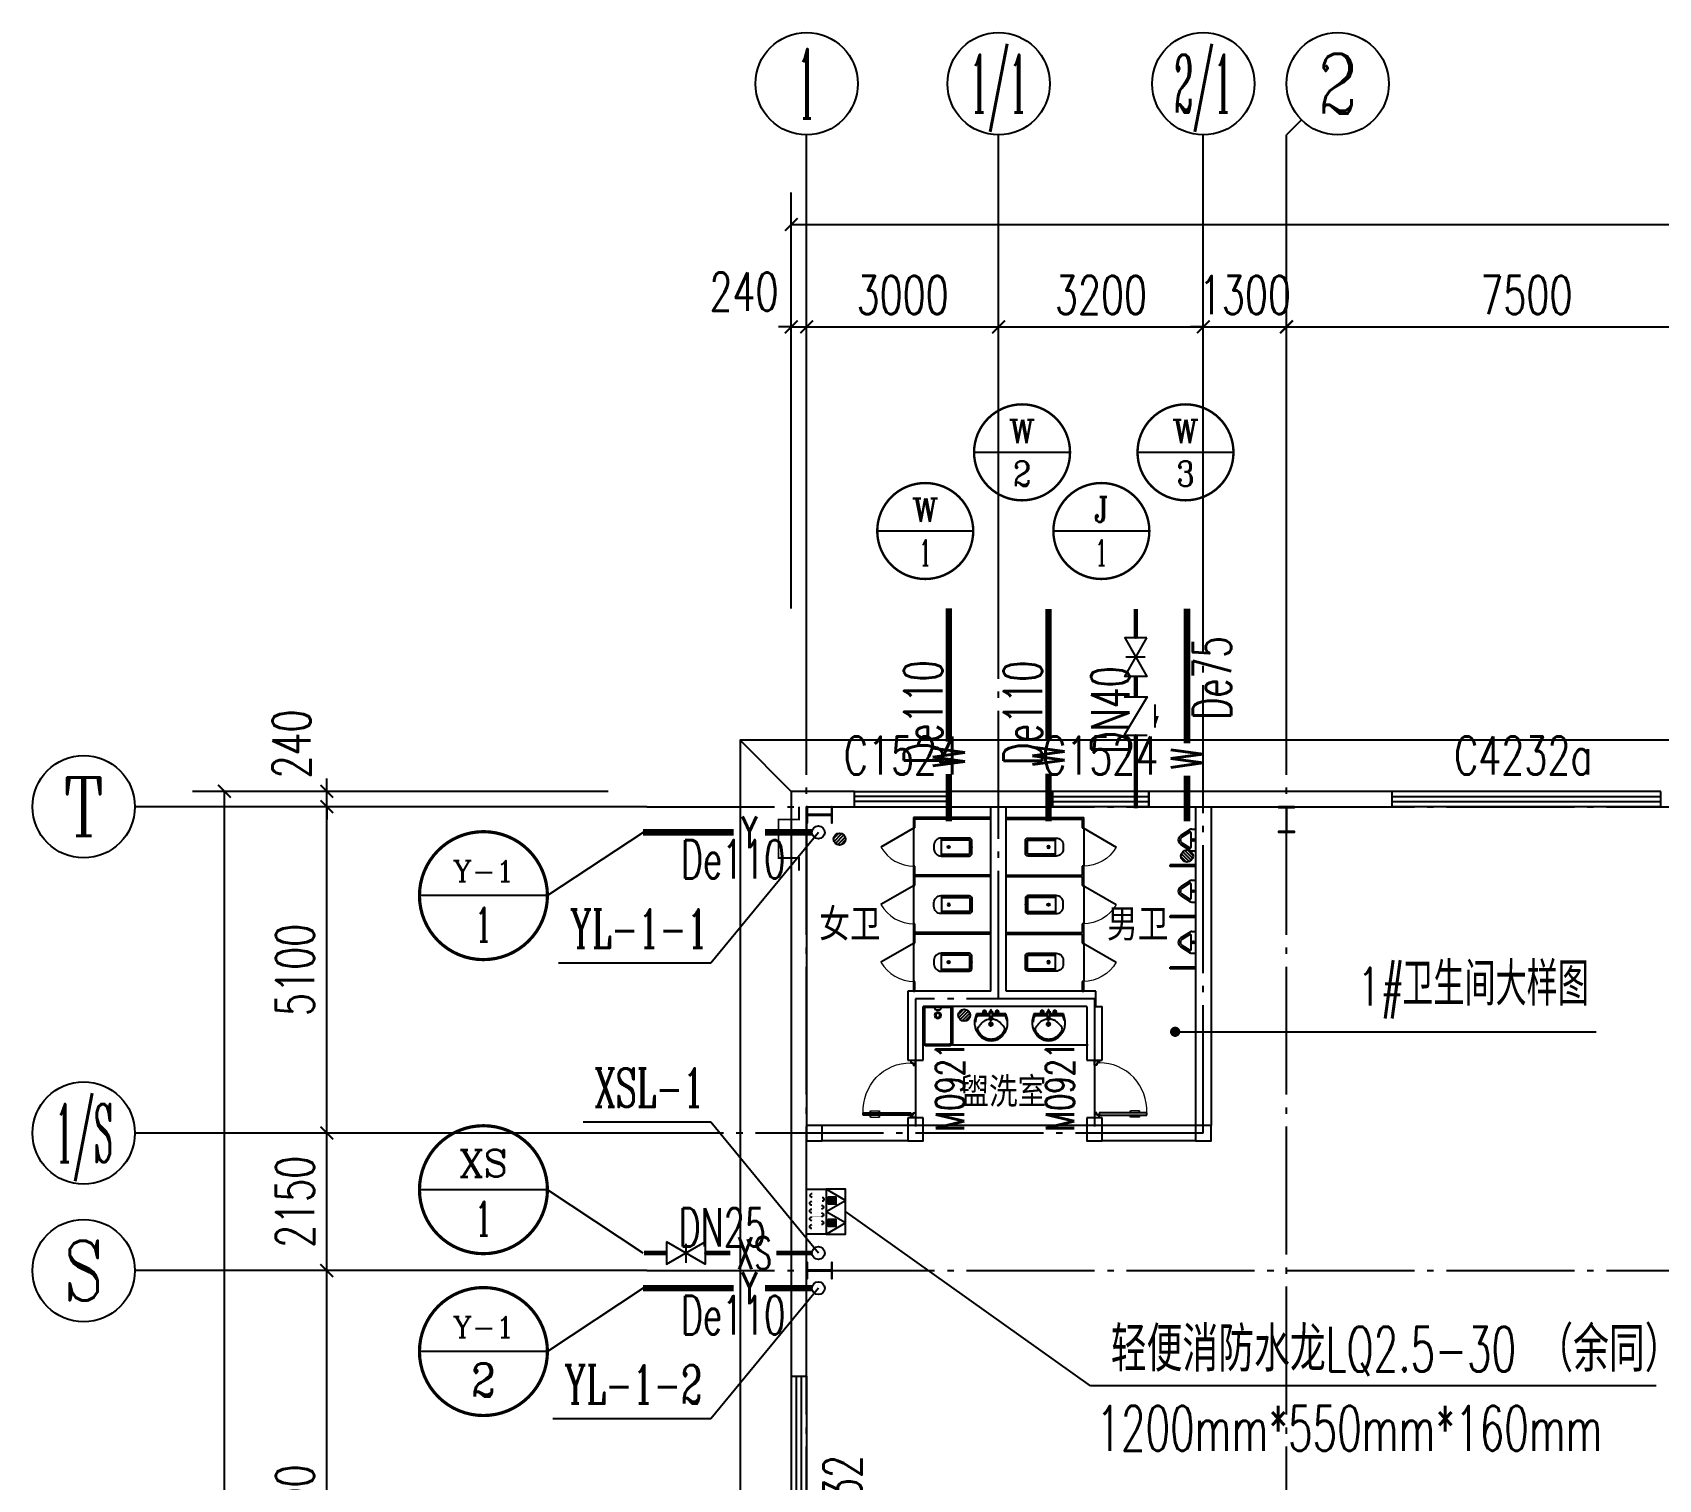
# Model space of a CAD drawing. Header units: millimetres. Extents: x 418304 to 847498, y 48187 to 111456.
# Drawn here: x 421484.41 to 421509.82, y 54763.72 to 54786.33 of the extents above; entities that cross this region are included whole.
import ezdxf
from ezdxf.enums import TextEntityAlignment as Align

# ---------------------------------------------------------------- set-up
doc = ezdxf.new("R2010")
doc.units = ezdxf.units.MM
doc.header["$LTSCALE"] = 1000
doc.linetypes.add('DOTE', pattern=[2.42, 2, -0.2, 0.02, -0.2])
for name, color, linetype in [('AXIS', 3, 'Continuous'), ('AXIS_TEXT', 7, 'Continuous'), ('COLUMN', 2, 'Continuous'), ('DIM_LEAD', 3, 'Continuous'), ('DIM_消防', 3, 'Continuous'), ('DIM_雨水', 3, 'Continuous'), ('DOTE', 8, 'DOTE'), ('EQUIP_地漏', 7, 'Continuous'), ('EQUIP_消防', 7, 'Continuous'), ('LVTRY', 6, 'Continuous'), ('PIPE-污水', 6, 'Continuous'), ('PIPE-消防', 1, 'Continuous'), ('PIPE-给水', 3, 'Continuous'), ('PIPE-雨水', 4, 'Continuous'), ('PUB_TEXT', 7, 'Continuous'), ('TEXT_污水', 7, 'Continuous'), ('TEXT_消防', 7, 'Continuous'), ('TEXT_给水', 7, 'Continuous'), ('TEXT_雨水', 7, 'Continuous'), ('TWT_TEXT', 7, 'Continuous'), ('VALVE_消防', 7, 'Continuous'), ('VALVE_给水', 7, 'Continuous'), ('VPIPE-消防', 1, 'Continuous'), ('VPIPE-雨水', 4, 'Continuous'), ('WALL', 9, 'Continuous'), ('WALL-PARAPET', 6, 'Continuous'), ('WINDOW', 4, 'Continuous'), ('WINDOW_TEXT', 7, 'Continuous')]:
    doc.layers.add(name, color=color, linetype=linetype)
doc.styles.add('_TCH_AXIS', font='COMPLEX', dxfattribs={"bigfont": 'GBCBIG'})
doc.styles.add('_TCH_DIM', font='SIMPLEX', dxfattribs={"bigfont": 'GBCBIG'})
doc.styles.add('_TCH_DIM_T3', font='SIMPLEX', dxfattribs={"width": 0.705882, "bigfont": 'GBCBIG'})
doc.styles.add('_TCH_WINDOW', font='SIMPLEX', dxfattribs={"height": 3.5, "bigfont": 'GBCBIG'})
doc.styles.add('_TWT_CIRCLE', font='COMPLEX', dxfattribs={"width": 1.1, "height": 3, "bigfont": 'HZTXT'})
doc.styles.add('_TWT_PIPEDN', font='SIMPLEX', dxfattribs={"width": 0.8, "height": 3, "bigfont": 'HZTXT'})
doc.styles.add('_TWT_PIPETEXT', font='SIMPLEX', dxfattribs={"width": 0.8, "height": 3.5, "bigfont": 'HZTXT'})
doc.styles.add('_TWT_SERIAL', font='COMPLEX', dxfattribs={"width": 0.8, "height": 3, "bigfont": 'HZTXT'})
doc.styles.add('COMPLEX', font='COMPLEX')
doc.styles.add('YAYA', font='', dxfattribs={"width": 0.8, "height": 1})
doc.styles.get('YAYA').set_extended_font_data('SimSun')
doc.dimstyles.new('_TCH_ARCH&&200', dxfattribs={"dimtxt": 595, "dimasz": 200, "dimexe": 500, "dimexo": 600, "dimgap": 200, "dimtad": 1, "dimdec": 0, "dimzin": 0, "dimdsep": 46, "dimtxsty": '_TCH_DIM_T3', "dimblk": 'ARCHTICK', "dimcen": 0.09, "dimclrt": 7, "dimazin": 2, "dimtfac": 1, "dimtdec": 0, "dimtix": 1, "dimtmove": 2, "dimatfit": 3, "dimfxl": 0, "dimtolj": 1, "dimtzin": 0, "dimarcsym": 0})

# ---------------------------------------------------------------- blocks, each defined once
blk = doc.blocks.new('A$C797E1D2B')
at = {"layer": 'COLUMN'}
h = blk.add_hatch(color=256, dxfattribs=at)
h.paths.add_polyline_path([(125, 400), (250, 400), (250, 388), (130, 388), (130, 200), (125, 200)])
h.paths.add_polyline_path([(0, 400), (125, 400), (125, 200), (120, 200), (120, 388), (0, 388)])
h.paths.add_polyline_path([(0, 12), (120, 12), (120, 200), (125, 200), (125, 0), (0, 0)])
h.paths.add_polyline_path([(125, 200), (130, 200), (130, 12), (250, 12), (250, 0), (125, 0)])
blk.add_lwpolyline([(250, 0), (250, 12), (130, 12), (130, 388), (250, 388), (250, 400), (0, 400), (0, 388), (120, 388), (120, 12), (0, 12), (0, 0)], close=True, dxfattribs=at)
blk = doc.blocks.new('消防软管卷盘')
blk.add_lwpolyline([(4963954, 151899), (4963954, 150312), (4964641, 150312), (4964641, 151899)], close=True)
for points, const_width in [([(4964134, 151704), (4964482, 151704)], 1), ([(4964134, 151566), (4964482, 151566)], 1), ([(4964134, 151428), (4964482, 151428)], 1), ([(4964134, 151290), (4964482, 151290)], 1), ([(4964134, 151152), (4964482, 151152)], 1), ([(4964134, 151014), (4964482, 151014)], 0.1), ([(4964134, 150876), (4964482, 150876)], 1), ([(4964134, 150738), (4964482, 150738)], 1), ([(4964150, 150600), (4964499, 150600)], 1), ([(4964150, 150462), (4964499, 150462)], 1)]:
    blk.add_lwpolyline(points, dxfattribs=dict(const_width=const_width))
for centre, start, end in [((4964134, 151636), 90, 270), ((4964482, 151498), 270, 90), ((4964134, 151360), 90, 270), ((4964134, 151084), 90, 270), ((4964482, 151222), 270, 90), ((4964482, 150946), 270, 90), ((4964134, 150808), 90, 270), ((4964150, 150532), 90, 270), ((4964499, 150670), 270, 90)]:
    blk.add_arc(centre, 69, start, end)
blk = doc.blocks.new('$TwtSys$00000546')
h = blk.add_hatch()
h.set_pattern_fill('ANSI31', color=256, scale=200, style=0)
h.set_pattern_definition([(45, (-38543.802, -6670.83), (-17.67767, 17.67767), [])])
h.paths.add_polyline_path([(-65, 174), (65, 174), (65, 44), (-65, 44)])
for points in [[(0, 344), (-198, 0), (198, 0)], [(-65, 174), (65, 174), (65, 44), (-65, 44)]]:
    blk.add_lwpolyline(points, close=True)
blk = doc.blocks.new('92623')
blk.add_lwpolyline([(8910066, 83014), (8909273, 83014), (8909273, 82670), (8910066, 82670)], close=True)
at = {"xscale": -0.5, "yscale": 0.5, "zscale": 0.5, "rotation": 89.99999999998747}
blk.add_blockref('消防软管卷盘', (8985223, 2565334), dxfattribs=at)
at = {"layer": 'EQUIP_消防', "color": 8, "rotation": 180}
for p in [(8909471, 83014), (8909868, 83014)]:
    blk.add_blockref('$TwtSys$00000546', p, dxfattribs=at)
blk = doc.blocks.new('_AXISO')
blk.add_circle((0, 0), 0.5)
at = {"layer": 'AXIS_TEXT', "style": 'COMPLEX', "width": 1.041667}
blk.add_attdef('A', text='', height=0.56, dxfattribs=at).set_placement((-0.25, -0.28), (0.25, -0.28), align=Align.FIT)
blk = doc.blocks.new('_ArchTick')
at = {"color": 0, "linetype": 'ByBlock', "const_width": 0.15}
blk.add_lwpolyline([(-0.5, -0.5), (0.5, 0.5)], dxfattribs=at)
blk = doc.blocks.new('*D277')
at = {"layer": 'AXIS', "color": 0, "lineweight": -2}
for p, q in [((456878, 190694), (450378, 190694)), ((450878, 63214), (450878, 190694)), ((456878, 63214), (450378, 63214))]:
    blk.add_line(p, q, dxfattribs=at)
at = {"layer": 'Defpoints', "color": 0}
for p in [(450878, 190694), (457478, 190694), (457478, 63214)]:
    blk.add_point(p, dxfattribs=at)
at = {"layer": 'AXIS', "color": 0, "lineweight": -2, "xscale": 200, "yscale": 200, "zscale": 200}
for p, rotation in [((450878, 190694), 90), ((450878, 63214), 270)]:
    blk.add_blockref('_ArchTick', p, dxfattribs=dict(at, rotation=rotation))
at = {"layer": 'AXIS', "color": 7, "insert": (450381, 126954), "char_height": 595, "attachment_point": 5, "rotation": 90, "style": '_TCH_DIM_T3'}
blk.add_mtext('\\A1;127480', dxfattribs=at)
blk = doc.blocks.new('*D295')
at = {"layer": 'AXIS', "color": 0, "lineweight": -2}
for p, q in [((456878, 183204), (451978, 183204)), ((452478, 175704), (452478, 183204)), ((456878, 175704), (451978, 175704))]:
    blk.add_line(p, q, dxfattribs=at)
at = {"layer": 'Defpoints', "color": 0}
for p in [(452478, 183204), (457478, 183204), (457478, 175704)]:
    blk.add_point(p, dxfattribs=at)
at = {"layer": 'AXIS', "color": 0, "lineweight": -2, "xscale": 200, "yscale": 200, "zscale": 200}
for p, rotation in [((452478, 183204), 90), ((452478, 175704), 270)]:
    blk.add_blockref('_ArchTick', p, dxfattribs=dict(at, rotation=rotation))
at = {"layer": 'AXIS', "color": 7, "insert": (451981, 179454), "char_height": 595, "attachment_point": 5, "rotation": 90, "style": '_TCH_DIM_T3'}
blk.add_mtext('\\A1;7500', dxfattribs=at)
blk = doc.blocks.new('*D296')
at = {"layer": 'AXIS', "color": 0, "lineweight": -2}
for p, q in [((456878, 185354), (451978, 185354)), ((452478, 183204), (452478, 185354)), ((456878, 183204), (451978, 183204))]:
    blk.add_line(p, q, dxfattribs=at)
at = {"layer": 'Defpoints', "color": 0}
for p in [(452478, 185354), (457478, 185354), (457478, 183204)]:
    blk.add_point(p, dxfattribs=at)
at = {"layer": 'AXIS', "color": 0, "lineweight": -2, "xscale": 200, "yscale": 200, "zscale": 200}
for p, rotation in [((452478, 185354), 90), ((452478, 183204), 270)]:
    blk.add_blockref('_ArchTick', p, dxfattribs=dict(at, rotation=rotation))
at = {"layer": 'AXIS', "color": 7, "insert": (451981, 184279), "char_height": 595, "attachment_point": 5, "rotation": 90, "style": '_TCH_DIM_T3'}
blk.add_mtext('\\A1;2150', dxfattribs=at)
blk = doc.blocks.new('*D297')
at = {"layer": 'AXIS', "color": 0, "lineweight": -2}
for p, q in [((456878, 190454), (451978, 190454)), ((452478, 185354), (452478, 190454)), ((456878, 185354), (451978, 185354))]:
    blk.add_line(p, q, dxfattribs=at)
at = {"layer": 'Defpoints', "color": 0}
for p in [(452478, 190454), (457478, 190454), (457478, 185354)]:
    blk.add_point(p, dxfattribs=at)
at = {"layer": 'AXIS', "color": 0, "lineweight": -2, "xscale": 200, "yscale": 200, "zscale": 200}
for p, rotation in [((452478, 190454), 90), ((452478, 185354), 270)]:
    blk.add_blockref('_ArchTick', p, dxfattribs=dict(at, rotation=rotation))
at = {"layer": 'AXIS', "color": 7, "insert": (451981, 187904), "char_height": 595, "attachment_point": 5, "rotation": 90, "style": '_TCH_DIM_T3'}
blk.add_mtext('\\A1;5100', dxfattribs=at)
blk = doc.blocks.new('*D298')
at = {"layer": 'AXIS', "color": 0, "lineweight": -2}
for p, q in [((452478, 190694), (452478, 190894)), ((456878, 190694), (451978, 190694)), ((452478, 190454), (452478, 190694)), ((456878, 190454), (451978, 190454)), ((452478, 190454), (452478, 190254))]:
    blk.add_line(p, q, dxfattribs=at)
at = {"layer": 'Defpoints', "color": 0}
for p in [(452478, 190694), (457478, 190694), (457478, 190454)]:
    blk.add_point(p, dxfattribs=at)
at = {"layer": 'AXIS', "color": 0, "lineweight": -2, "xscale": 200, "yscale": 200, "zscale": 200}
for p, rotation in [((452478, 190694), 270), ((452478, 190454), 90)]:
    blk.add_blockref('_ArchTick', p, dxfattribs=dict(at, rotation=rotation))
at = {"layer": 'AXIS', "color": 7, "insert": (451928, 191434), "char_height": 595, "attachment_point": 5, "rotation": 90, "style": '_TCH_DIM_T3'}
blk.add_mtext('\\A1;240', dxfattribs=at)
blk = doc.blocks.new('*D299')
at = {"layer": 'AXIS', "color": 0, "lineweight": -2}
for p, q in [((459738, 193554), (459738, 200054)), ((550218, 193554), (550218, 200054)), ((459738, 199554), (550218, 199554))]:
    blk.add_line(p, q, dxfattribs=at)
at = {"layer": 'Defpoints', "color": 0}
for p in [(550218, 199554), (459738, 192954), (550218, 192954)]:
    blk.add_point(p, dxfattribs=at)
at = {"layer": 'AXIS', "color": 0, "lineweight": -2, "xscale": 200, "yscale": 200, "zscale": 200, "rotation": 180}
blk.add_blockref('_ArchTick', (459738, 199554), dxfattribs=at)
at = {"layer": 'AXIS', "color": 0, "lineweight": -2, "xscale": 200, "yscale": 200, "zscale": 200}
blk.add_blockref('_ArchTick', (550218, 199554), dxfattribs=at)
at = {"layer": 'AXIS', "color": 7, "insert": (504978, 200051), "char_height": 595, "attachment_point": 5, "style": '_TCH_DIM_T3'}
blk.add_mtext('\\A1;90480', dxfattribs=at)
blk = doc.blocks.new('*D300')
at = {"layer": 'AXIS', "color": 0, "lineweight": -2}
for p, q in [((459738, 193554), (459738, 198454)), ((459978, 193554), (459978, 198454)), ((459738, 197954), (459538, 197954)), ((459738, 197954), (459978, 197954)), ((459978, 197954), (460178, 197954))]:
    blk.add_line(p, q, dxfattribs=at)
at = {"layer": 'Defpoints', "color": 0}
for p in [(459978, 197954), (459738, 192954), (459978, 192954)]:
    blk.add_point(p, dxfattribs=at)
at = {"layer": 'AXIS', "color": 0, "lineweight": -2, "xscale": 200, "yscale": 200, "zscale": 200}
blk.add_blockref('_ArchTick', (459738, 197954), dxfattribs=at)
at = {"layer": 'AXIS', "color": 0, "lineweight": -2, "xscale": 200, "yscale": 200, "zscale": 200, "rotation": 180}
blk.add_blockref('_ArchTick', (459978, 197954), dxfattribs=at)
at = {"layer": 'AXIS', "color": 7, "insert": (458998, 198504), "char_height": 595, "attachment_point": 5, "style": '_TCH_DIM_T3'}
blk.add_mtext('\\A1;240', dxfattribs=at)
blk = doc.blocks.new('*D301')
at = {"layer": 'AXIS', "color": 0, "lineweight": -2}
for p, q in [((459978, 193554), (459978, 198454)), ((462978, 193554), (462978, 198454)), ((459978, 197954), (462978, 197954))]:
    blk.add_line(p, q, dxfattribs=at)
at = {"layer": 'Defpoints', "color": 0}
for p in [(462978, 197954), (459978, 192954), (462978, 192954)]:
    blk.add_point(p, dxfattribs=at)
at = {"layer": 'AXIS', "color": 0, "lineweight": -2, "xscale": 200, "yscale": 200, "zscale": 200, "rotation": 180}
blk.add_blockref('_ArchTick', (459978, 197954), dxfattribs=at)
at = {"layer": 'AXIS', "color": 0, "lineweight": -2, "xscale": 200, "yscale": 200, "zscale": 200}
blk.add_blockref('_ArchTick', (462978, 197954), dxfattribs=at)
at = {"layer": 'AXIS', "color": 7, "insert": (461478, 198451), "char_height": 595, "attachment_point": 5, "style": '_TCH_DIM_T3'}
blk.add_mtext('\\A1;3000', dxfattribs=at)
blk = doc.blocks.new('*D302')
at = {"layer": 'AXIS', "color": 0, "lineweight": -2}
for p, q in [((462978, 193554), (462978, 198454)), ((466178, 193554), (466178, 198454)), ((462978, 197954), (466178, 197954))]:
    blk.add_line(p, q, dxfattribs=at)
at = {"layer": 'Defpoints', "color": 0}
for p in [(466178, 197954), (462978, 192954), (466178, 192954)]:
    blk.add_point(p, dxfattribs=at)
at = {"layer": 'AXIS', "color": 0, "lineweight": -2, "xscale": 200, "yscale": 200, "zscale": 200, "rotation": 180}
blk.add_blockref('_ArchTick', (462978, 197954), dxfattribs=at)
at = {"layer": 'AXIS', "color": 0, "lineweight": -2, "xscale": 200, "yscale": 200, "zscale": 200}
blk.add_blockref('_ArchTick', (466178, 197954), dxfattribs=at)
at = {"layer": 'AXIS', "color": 7, "insert": (464578, 198451), "char_height": 595, "attachment_point": 5, "style": '_TCH_DIM_T3'}
blk.add_mtext('\\A1;3200', dxfattribs=at)
blk = doc.blocks.new('*D303')
at = {"layer": 'AXIS', "color": 0, "lineweight": -2}
for p, q in [((466178, 193554), (466178, 198454)), ((467478, 193554), (467478, 198454)), ((466178, 197954), (465978, 197954)), ((466178, 197954), (467478, 197954)), ((467478, 197954), (467678, 197954))]:
    blk.add_line(p, q, dxfattribs=at)
at = {"layer": 'Defpoints', "color": 0}
for p in [(467478, 197954), (466178, 192954), (467478, 192954)]:
    blk.add_point(p, dxfattribs=at)
at = {"layer": 'AXIS', "color": 0, "lineweight": -2, "xscale": 200, "yscale": 200, "zscale": 200}
blk.add_blockref('_ArchTick', (466178, 197954), dxfattribs=at)
at = {"layer": 'AXIS', "color": 0, "lineweight": -2, "xscale": 200, "yscale": 200, "zscale": 200, "rotation": 180}
blk.add_blockref('_ArchTick', (467478, 197954), dxfattribs=at)
at = {"layer": 'AXIS', "color": 7, "insert": (466828, 198451), "char_height": 595, "attachment_point": 5, "style": '_TCH_DIM_T3'}
blk.add_mtext('\\A1;1300', dxfattribs=at)
blk = doc.blocks.new('*D304')
at = {"layer": 'AXIS', "color": 0, "lineweight": -2}
for p, q in [((467478, 193554), (467478, 198454)), ((474978, 193554), (474978, 198454)), ((467478, 197954), (474978, 197954))]:
    blk.add_line(p, q, dxfattribs=at)
at = {"layer": 'Defpoints', "color": 0}
for p in [(474978, 197954), (467478, 192954), (474978, 192954)]:
    blk.add_point(p, dxfattribs=at)
at = {"layer": 'AXIS', "color": 0, "lineweight": -2, "xscale": 200, "yscale": 200, "zscale": 200, "rotation": 180}
blk.add_blockref('_ArchTick', (467478, 197954), dxfattribs=at)
at = {"layer": 'AXIS', "color": 0, "lineweight": -2, "xscale": 200, "yscale": 200, "zscale": 200}
blk.add_blockref('_ArchTick', (474978, 197954), dxfattribs=at)
at = {"layer": 'AXIS', "color": 7, "insert": (471228, 198451), "char_height": 595, "attachment_point": 5, "style": '_TCH_DIM_T3'}
blk.add_mtext('\\A1;7500', dxfattribs=at)
blk = doc.blocks.new('$TCHSYS$WIN2D')
for p, q in [((-0.5, 0.5), (0.5, 0.5)), ((-0.5, 0.5), (-0.5, -0.5)), ((0.5, 0.5), (0.5, -0.5)), ((0.5, 0.1667), (-0.5, 0.1667)), ((0.5, -0.1667), (-0.5, -0.1667)), ((-0.5, -0.5), (0.5, -0.5))]:
    blk.add_line(p, q)
blk = doc.blocks.new('$lvtry$00000037')
for p, q in [((-305, -430, 0), (-305, -30, 0)), ((-285, -420, 0), (-285, -40, 0)), ((-275, 0, 0), (275, 0, 0)), ((-265, -20, 0), (265, -20, 0)), ((285, -180, 0), (245, -198, 0)), ((245, -198, 0), (245, -263, 0)), ((285, -40, 0), (285, -420, 0)), ((305, -30, 0), (305, -430, 0)), ((275, -460, 0), (-275, -460, 0)), ((265, -440, 0), (-265, -440, 0)), ((245, -263, 0), (285, -280, 0))]:
    blk.add_line(p, q)
for radius in [50, 32.5]:
    blk.add_circle((165, -230, 0), radius)
for centre, radius, start, end in [((-275, -30, 0), 30, 90, 180), ((-265, -40, 0), 20, 90, 180), ((265, -40, 0), 20, 0, 90), ((275, -30, 0), 30, 0, 90), ((-275, -430, 0), 30, 180, 270), ((-265, -420, 0), 20, 180, 270), ((265, -420, 0), 20, 270, 0), ((275, -430, 0), 30, 270, 0)]:
    blk.add_arc(centre, radius, start, end)
blk = doc.blocks.new('$lvtry$00000007')
for p, q in [((-170, 0, 0), (170, 0, 0)), ((-170, -61, 0), (-170, 0, 0)), ((-162, -88, 0), (-69, -231, 0)), ((-124, -91, 0), (-43, -216, 0)), ((-116, -76, 0), (116, -76, 0)), ((43, -216, 0), (124, -91, 0)), ((69, -231, 0), (162, -88, 0)), ((170, -61, 0), (170, 0, 0))]:
    blk.add_line(p, q)
blk.add_circle((0, -38, 0), 17.7)
for centre, radius, start, end in [((-120, -61, 0), 50, 180, 213.0863), ((-116, -86, 0), 10, 90, 213.0863), ((0, -191, 0), 80, 210, 330), ((0, -191, 0), 50, 210, 330), ((116, -86, 0), 10, 326.9137, 90), ((120, -61, 0), 50, 326.9137, 0)]:
    blk.add_arc(centre, radius, start, end)
blk = doc.blocks.new('$TCHSYS$APDOOR2D')
blk.add_line((0.5, 0), (0, 0.866))
at = {"lineweight": 13}
blk.add_arc((0.5, 0), 1, 120, 180, dxfattribs=at)
blk = doc.blocks.new('_FZHK')
blk.add_lwpolyline([(-0.5, -0.5), (0.5, -0.5), (0.5, 0.5), (-0.5, 0.5)], close=True)
blk = doc.blocks.new('$lvtry$00000192')
for p, q in [((-249, -114, 0), (-277, -200, 0)), ((-257, -192, 0), (-247, -166, 0)), ((-30, -114, 0), (-249, -114, 0)), ((-237, -138, 0), (-247, -166, 0)), ((-235, -138, 0), (-27, -138, 0)), ((-144, -84, 0), (-75, -83, 0)), ((-109, -118, 0), (-110, -49, 0)), ((-24, -72, 0), (-30, -109, 0)), ((-30, -109, 0), (-17, -212, 0)), ((-24, -72, 0), (0, -73, 0)), ((-24, -72, 0), (-17, -212, 0)), ((-23, -91, 0), (0, -91, 0)), ((-18, -202, 0), (-1, -202, 0)), ((-17, -212, 0), (-1, -212, 0)), ((15, -203, 0), (-1, -202, 0)), ((14, -212, 0), (-1, -212, 0)), ((24, -73, 0), (0, -73, 0)), ((23, -92, 0), (0, -91, 0)), ((1, -314, 0), (0, -229, 0)), ((24, -73, 0), (14, -212, 0)), ((30, -110, 0), (14, -212, 0)), ((24, -73, 0), (30, -110, 0)), ((26, -138, 0), (243, -138, 0)), ((256, -114, 0), (29, -114, 0)), ((75, -83, 0), (144, -82, 0)), ((110, -117, 0), (109, -48, 0)), ((243, -138, 0), (263, -192, 0)), ((243, -138, 0), (272, -216, 0)), ((283, -200, 0), (256, -114, 0)), ((-43, -272, 0), (43, -271, 0))]:
    blk.add_line(p, q)
for points in [[(-277, -200, 0.044851), (-282, -257, 0.06689), (-277, -296, 0.023023), (-257, -356, 0.044853), (-243, -386, 0.043799), (-215, -425, 0.044001), (-180, -459, 0.042834), (-139, -487, 0.043018), (-95, -507, 0.042273), (-47, -520, 0.042347), (2, -524, 0.04234), (52, -520, 0.042268), (100, -508, 0.043003), (144, -488, 0.042821), (185, -460, 0.043985), (220, -426, 0.043782), (249, -387, 0.044843), (273, -338, 0.059205), (283, -297, 0.030672), (287, -241, 0.04375), (283, -201, 0.001982), (283, -201, 0.000717), (283, -200)], [(-21, -200, 0.021783), (-40, -200, 0.043137), (-49, -201, 0.041783), (-92, -214, 0.044848), (-129, -233, 0.04131), (-155, -252, 0.026055), (-194, -290, 0.052783), (-228, -336, 0.159914), (-231, -349, 0.063485), (-229, -357, 0.0374), (-221, -373, 0.051256), (-198, -406, 0.043963), (-164, -440, 0.042872), (-127, -465, 0.042994), (-86, -483, 0.042296), (-43, -495, 0.042347), (2, -499, 0.042341), (47, -495, 0.042292), (91, -484, 0.04298), (132, -466, 0.042859), (169, -440, 0.043948), (202, -409, 0.046877), (227, -374, 0.041749), (235, -357, 0.059652), (238, -346, 0.177603), (234, -327, 0.063235), (189, -275, 0.024325), (146, -239, 0.043369), (120, -223, 0.042415), (76, -205, 0.050318), (38, -197, 0.034463), (33, -197, 0.015757), (19, -198, 0.015757)]]:
    blk.add_lwpolyline(points, format="xyb")
at = {"elevation": 0}
blk.add_lwpolyline([(-257, -192), (-264, -237), (-264, -241)], dxfattribs=at)
for centre, radius in [((-109, -83, 0), 23.8), ((-109, -83, 0), 14.2), ((0, -271, 0), 28.5), ((110, -83, 0), 23.8), ((110, -83, 0), 14.2), ((0, -271, 0), 19)]:
    blk.add_circle(centre, radius)
for centre, start, end in [((-1, -61, 0), 79.8328, 278.7823), ((1, -61, 0), 259.8328, 98.7823)]:
    blk.add_arc(centre, 6.83, start, end)
blk.add_point((0, -91, 0))
blk = doc.blocks.new('$lvtry$00000200')
at = {"color": 0}
for p, q in [((-110, -40, 0), (-110, -470, 0)), ((100, -30, 0), (-100, -30, 0)), ((110, -470, 0), (110, -40, 0))]:
    blk.add_line(p, q, dxfattribs=at)
at = {"color": 0, "elevation": 0}
blk.add_lwpolyline([(100, 0), (-100, 0, 0.414214), (-140, -40), (-140, -480, 0.414214), (-30, -590), (30, -590, 0.414214), (140, -480), (140, -40, 0.414214)], format="xyb", close=True, dxfattribs=at)
blk.add_lwpolyline([(140, -470), (-140, -470)], dxfattribs=at)
at = {"color": 0}
blk.add_circle((0, -359, 0), 20, dxfattribs=at)
for centre, start, end in [((-100, -40, 0), 90, 180), ((100, -40, 0), 0, 90)]:
    blk.add_arc(centre, 10, start, end, dxfattribs=at)
for p in [(0, 0), (0, -359, 0)]:
    blk.add_point(p, dxfattribs=at)
blk = doc.blocks.new('$DorLib2D$00000009')
for p, q in [((0.413, 0.905), (0.413, 0.081)), ((0.454, 0.905), (0.413, 0.905)), ((0.454, 0.081), (0.454, 0.905)), ((0.413, 0.782), (0.378, 0.782)), ((0.413, 0.624), (0.378, 0.624)), ((0.489, 0.782), (0.454, 0.782)), ((0.489, 0.624), (0.454, 0.624)), ((-0.494, 0.081), (-0.453, 0.081)), ((-0.494, -0.002), (-0.494, 0.081)), ((-0.453, 0.081), (-0.453, 0.039)), ((-0.453, 0.039), (-0.412, 0.039)), ((-0.412, 0.039), (-0.412, -0.002)), ((0.413, 0.081), (0.454, 0.081)), ((0.454, 0.039), (0.413, 0.039)), ((0.413, 0.039), (0.413, -0.002)), ((0.495, 0.081), (0.454, 0.081)), ((0.454, 0.081), (0.454, 0.039)), ((0.495, -0.002), (0.495, 0.081)), ((-0.494, -0.002), (-0.494, -0.002)), ((-0.412, -0.002), (-0.494, -0.002)), ((0.413, -0.002), (0.495, -0.002)), ((0.495, -0.002), (0.495, -0.002))]:
    blk.add_line(p, q)
at = {"lineweight": 13}
for p, q in [((0.378, 0.782), (0.378, 0.624)), ((0.489, 0.782), (0.489, 0.624))]:
    blk.add_line(p, q, dxfattribs=at)
blk.add_arc((0.372, 0.082), 0.825, 87.134, 180.0717, dxfattribs=at)
blk = doc.blocks.new('$VALVE$00000296')
for points in [[(-125, 72), (-125, -72), (125, 72), (125, -72), (-125, 72)], [(0, 60), (0, -64)]]:
    blk.add_lwpolyline(points)
for p in [(-125, 0), (125, 0)]:
    blk.add_point(p)
blk = doc.blocks.new('$TwtSys$00000141')
for p, q in [((-94, 8), (-10, 92)), ((-94, 8), (-10, 92)), ((-87, -35), (35, 87)), ((-87, -35), (35, 87)), ((-66, -66), (66, 66)), ((-66, -66), (66, 66)), ((-32, -87), (88, 33)), ((-32, -87), (88, 33)), ((11, -92), (92, -11)), ((11, -92), (92, -11))]:
    blk.add_line(p, q)
blk.add_circle((0, 0), 94)
blk.add_circle((0, 0), 94)
blk = doc.blocks.new('$VALVE$00000315')
blk.add_line((-75, 125), (75, 125))
blk.add_lwpolyline([(-125, -75), (-125, 75), (125, -75), (125, 75)])
for p in [(-125, 0), (125, 0)]:
    blk.add_point(p)
blk.add_solid([(0, 125), (0, 150), (75, 125)])
blk = doc.blocks.new('234255')
at = {"color": 8, "ltscale": 0.5}
blk.add_line((459738.1, 190693.9), (458938.1, 191493.9), dxfattribs=at)
at = {"color": 3}
for p, q in [((464414.2, 181401.8), (460584.2, 184125.4)), ((473255.6, 181401.8), (464414.2, 181401.8))]:
    blk.add_line(p, q, dxfattribs=at)
at = {"color": 8, "ltscale": 0.5}
blk.add_lwpolyline([(474978.1, 191493.9), (458938.1, 191493.9), (458938.1, 168203.9)], dxfattribs=at)
at = {"color": 8, "const_width": 30}
blk.add_lwpolyline([(459858.1, 189453.9), (459858.1, 189653.9), (459538.1, 189653.9), (459538.1, 190253.9), (459858.1, 190253.9), (459858.1, 190453.9)], dxfattribs=at)
at = {"layer": 'AXIS'}
for p, q in [((467712.4, 201188.2), (467478.1, 200953.9)), ((459978.1, 192953.9), (459978.1, 200953.9)), ((462978.1, 192953.9), (462978.1, 200953.9)), ((466178.1, 192953.9), (466178.1, 200953.9)), ((467478.1, 192953.9), (467478.1, 200953.9)), ((457478.1, 190453.9), (449478.1, 190453.9)), ((457478.1, 185353.9), (449478.1, 185353.9)), ((457478.1, 183203.9), (449478.1, 183203.9))]:
    blk.add_line(p, q, dxfattribs=at)
at = {"layer": 'DIM_LEAD'}
for p, q in [((465737.9, 186936.7), (466507.9, 186936.7)), ((466507.9, 186936.7), (472319.5, 186936.7))]:
    blk.add_line(p, q, dxfattribs=at)
at = {"layer": 'DIM_LEAD', "const_width": 80}
blk.add_lwpolyline([(465697.9, 186936.7, 1), (465777.9, 186936.7, 1)], format="xyb", close=True, dxfattribs=at)
at = {"layer": 'DIM_消防'}
for p, q in [((464094.8, 195992.5), (462594.8, 195992.5)), ((466649.5, 195992.5), (465149.5, 195992.5)), ((462581.4, 194763), (461081.4, 194763)), ((465334.5, 194763), (463834.5, 194763)), ((457421, 190053.7), (455926.4, 189064.2)), ((455926.4, 189064.2), (453926.4, 189064.2)), ((458478.8, 185522.8, 3000), (456483.2, 185522.8, 3000)), ((460161.3, 183479.1), (458478.8, 185522.8, 3000)), ((455926.4, 184468.6), (453926.4, 184468.6)), ((457421, 183479.1), (455926.4, 184468.6)), ((457421, 182928.7), (455926.4, 181939.2)), ((455926.4, 181939.2), (453926.4, 181939.2))]:
    blk.add_line(p, q, dxfattribs=at)
for points, const_width in [([(464094.8, 195992.5, 1), (462594.8, 195992.5, 1)], 37.5), ([(466649.5, 195992.5, 1), (465149.5, 195992.5, 1)], 37.5), ([(462581.4, 194763, 1), (461081.4, 194763, 1)], 37.5), ([(465334.5, 194763, 1), (463834.5, 194763, 1)], 37.5), ([(455926.4, 189064.2, 1), (453926.4, 189064.2, 1)], 50), ([(455926.4, 184468.6, 1), (453926.4, 184468.6, 1)], 50), ([(455926.4, 181939.2, 1), (453926.4, 181939.2, 1)], 50)]:
    blk.add_lwpolyline(points, format="xyb", close=True, dxfattribs=dict(at, const_width=const_width))
at = {"layer": 'DIM_雨水'}
for p, q in [((460161.3, 190053.7), (458478.8, 188010)), ((458478.8, 188010), (456097.8, 188010)), ((460161.3, 182928.7), (458478.8, 180885)), ((458478.8, 180885), (456008.5, 180885))]:
    blk.add_line(p, q, dxfattribs=at)
at = {"layer": 'DOTE'}
for p, q in [((459978.1, 60953.9), (459978.1, 192953.9)), ((462978.1, 187453.9), (462978.1, 192953.9)), ((466178.1, 185353.9), (466178.1, 192953.9)), ((467478.1, 60953.9), (467478.1, 192953.9)), ((457478.1, 190453.9), (552478.1, 190453.9)), ((464478.1, 187453.9), (461678.1, 187453.9)), ((461678.1, 187453.9), (461678.1, 185353.9)), ((464478.1, 187453.9), (464478.1, 185353.9)), ((466178.1, 185353.9), (457478.1, 185353.9)), ((457478.1, 183203.9), (552478.1, 183203.9))]:
    blk.add_line(p, q, dxfattribs=at)
at = {"layer": 'LVTRY'}
for p, q in [((461645.6, 190286.3), (461645.6, 190123.8)), ((462858.1, 190286.3), (461645.6, 190286.3)), ((461645.6, 190123.8), (461670.6, 190123.8)), ((461645.6, 190123.8), (461645.6, 189523.8)), ((461670.6, 190123.8), (461670.6, 190261.3)), ((462858.1, 190261.3), (461670.6, 190261.3)), ((462858.1, 190261.3), (462858.1, 190286.3)), ((463098.1, 190286.3), (464310.6, 190286.3)), ((463098.1, 190261.3), (464285.6, 190261.3)), ((464285.6, 190261.3), (464285.6, 190123.8)), ((464285.6, 190123.8), (464310.6, 190123.8)), ((464310.6, 190123.8), (464310.6, 190286.3)), ((464310.6, 190123.8), (464310.6, 189523.8)), ((461670.6, 189523.8), (461645.6, 189523.8)), ((461645.6, 189523.8), (461645.6, 189373.8)), ((461645.6, 189373.8), (461645.6, 189223.9)), ((461670.6, 189386.3), (461670.6, 189523.8)), ((462858.1, 189386.3), (461670.6, 189386.3)), ((462858.1, 189361.3), (461670.6, 189361.3)), ((461670.6, 189223.9), (461670.6, 189361.3)), ((462858.1, 189361.3), (462858.1, 189386.3)), ((463098.1, 189386.3), (464285.6, 189386.3)), ((463098.1, 189361.3), (464285.6, 189361.3)), ((464310.6, 189523.8), (464285.6, 189523.8)), ((464285.6, 189523.8), (464285.6, 189386.3)), ((464285.6, 189361.3), (464285.6, 189223.9)), ((464310.6, 189373.8), (464310.6, 189523.8)), ((464310.6, 189223.9), (464310.6, 189373.8)), ((466058.1, 189546.4), (465658.1, 189546.4)), ((465658.1, 189521.4), (465658.1, 189546.4)), ((466058.1, 189521.4), (465658.1, 189521.4)), ((466058.1, 189521.4), (466058.1, 189546.4)), ((461645.6, 189223.9), (461670.6, 189223.9)), ((461645.6, 189223.9), (461645.6, 188623.9)), ((464285.6, 189223.9), (464310.6, 189223.9)), ((464310.6, 189223.9), (464310.6, 188623.9)), ((461670.6, 188623.9), (461645.6, 188623.9)), ((461645.6, 188623.9), (461645.6, 188473.9)), ((461670.6, 188486.4), (461670.6, 188623.9)), ((464310.6, 188623.9), (464285.6, 188623.9)), ((464285.6, 188623.9), (464285.6, 188486.4)), ((464310.6, 188473.9), (464310.6, 188623.9)), ((466058.1, 188746.4), (465658.1, 188746.4)), ((465658.1, 188721.4), (465658.1, 188746.4)), ((466058.1, 188721.4), (465658.1, 188721.4)), ((466058.1, 188721.4), (466058.1, 188746.4)), ((461645.6, 188473.9), (461645.6, 188323.9)), ((461645.6, 188323.9), (461670.6, 188323.9)), ((461645.6, 188323.9), (461645.6, 187723.9)), ((462858.1, 188486.4), (461670.6, 188486.4)), ((462858.1, 188461.4), (461670.6, 188461.4)), ((461670.6, 188323.9), (461670.6, 188461.4)), ((462858.1, 188461.4), (462858.1, 188486.4)), ((463098.1, 188486.4), (464285.6, 188486.4)), ((463098.1, 188461.4), (464285.6, 188461.4)), ((464285.6, 188461.4), (464285.6, 188323.9)), ((464285.6, 188323.9), (464310.6, 188323.9)), ((464310.6, 188323.9), (464310.6, 188473.9)), ((464310.6, 188323.9), (464310.6, 187723.9)), ((466058.1, 187946.4), (465658.1, 187946.4)), ((465658.1, 187921.4), (465658.1, 187946.4)), ((466058.1, 187921.4), (465658.1, 187921.4)), ((466058.1, 187921.4), (466058.1, 187946.4)), ((461670.6, 187723.9), (461645.6, 187723.9)), ((461645.6, 187723.9), (461645.6, 187573.9)), ((461645.6, 187573.9), (461670.6, 187573.9)), ((461670.6, 187573.9), (461670.6, 187723.9)), ((464310.6, 187723.9), (464285.6, 187723.9)), ((464285.6, 187723.9), (464285.6, 187573.9)), ((464285.6, 187573.9), (464310.6, 187573.9)), ((464310.6, 187573.9), (464310.6, 187723.9)), ((462258.1, 187333.9), (462258.1, 186733.9)), ((462258.1, 186733.9), (464378.1, 186733.9))]:
    blk.add_line(p, q, dxfattribs=at)
at = {"layer": 'PIPE-污水', "linetype": 'Continuous', "const_width": 100}
for points in [[(462199.5, 191470.4), (462199.5, 193555)], [(463756.7, 191505), (463756.7, 193544.3)], [(465922.8, 191446.2), (465922.8, 193548.5)], [(462199.5, 190224.4), (462199.5, 190965.7)], [(463756.7, 190224.4), (463756.7, 190969.8)], [(465922.8, 190224.4), (465922.8, 190941.4)]]:
    blk.add_lwpolyline(points, dxfattribs=at)
at = {"layer": 'PIPE-消防', "linetype": 'Continuous', "const_width": 70}
for points in [[(457789.4, 183479.1), (457437.7, 183479.1)], [(458784.2, 183479.1), (458389.4, 183479.1)], [(460061.3, 183479.1), (459502.3, 183479.1)]]:
    blk.add_lwpolyline(points, dxfattribs=at)
at = {"layer": 'PIPE-给水', "linetype": 'Continuous', "const_width": 70}
for points in [[(465122.5, 193546.1), (465122.5, 193091.6)], [(465122.5, 192491.6), (465122.5, 192173.6)], [(465122.5, 191573.6), (465122.5, 190430.3)]]:
    blk.add_lwpolyline(points, dxfattribs=at)
at = {"layer": 'PIPE-雨水', "linetype": 'Continuous', "const_width": 100}
for points in [[(458839.4, 190053.7), (457421, 190053.7)], [(460061.3, 190053.7), (459328.9, 190053.7)], [(458839.4, 182928.7), (457421, 182928.7)], [(460061.3, 182928.7), (459328.9, 182928.7)]]:
    blk.add_lwpolyline(points, dxfattribs=at)
at = {"layer": 'VPIPE-消防', "linetype": 'Continuous'}
blk.add_circle((460161.3, 183479.1), 100, dxfattribs=at)
at = {"layer": 'VPIPE-雨水', "linetype": 'Continuous'}
for centre in [(460161.3, 190053.7), (460161.3, 182928.7)]:
    blk.add_circle(centre, 100, dxfattribs=at)
at = {"layer": 'WALL'}
for p, q in [((462858.1, 190273.8), (462858.1, 190453.9)), ((463098.1, 190273.8), (463098.1, 190453.9)), ((466058.1, 190453.9), (466058.1, 185473.9)), ((466298.1, 190453.9), (466298.1, 185473.9)), ((462858.1, 189373.8), (462858.1, 190273.8)), ((463098.1, 189373.8), (463098.1, 190273.8)), ((462858.1, 188473.9), (462858.1, 189373.8)), ((463098.1, 188473.9), (463098.1, 189373.8)), ((462858.1, 187573.9), (462858.1, 188473.9)), ((463098.1, 187573.9), (463098.1, 188473.9)), ((461558.1, 187573.9), (461558.1, 186493.9)), ((462858.1, 187573.9), (461558.1, 187573.9)), ((464478.1, 187573.9), (463098.1, 187573.9)), ((464498.1, 187573.9), (464478.1, 187573.9)), ((464498.1, 187333.9), (464498.1, 187573.9)), ((461798.1, 186493.9), (461798.1, 187333.9)), ((463098.1, 187333.9), (461798.1, 187333.9)), ((464358.1, 187333.9), (463098.1, 187333.9)), ((464358.1, 187333.9), (464358.1, 186493.9)), ((464498.1, 187333.9), (464598.1, 187333.9)), ((464598.1, 186493.9), (464598.1, 187333.9)), ((461558.1, 186493.9), (461798.1, 186493.9)), ((464358.1, 186493.9), (464598.1, 186493.9)), ((461798.1, 185593.9), (461558.1, 185593.9)), ((461558.1, 185593.9), (461558.1, 185473.9)), ((461798.1, 185473.9), (461798.1, 185593.9)), ((464598.1, 185593.9), (464358.1, 185593.9)), ((464358.1, 185593.9), (464358.1, 185473.9)), ((464598.1, 185473.9), (464598.1, 185593.9)), ((461558.1, 185473.9), (460218.1, 185473.9)), ((466058.1, 185473.9), (464598.1, 185473.9)), ((461558.1, 185233.9), (460218.1, 185233.9)), ((466058.1, 185233.9), (464598.1, 185233.9))]:
    blk.add_line(p, q, dxfattribs=at)
at = {"layer": 'WALL-PARAPET'}
for p, q in [((459738.1, 190693.9), (459738.1, 185353.9)), ((460728.1, 190693.9), (459738.1, 190693.9)), ((460728.1, 190453.9), (460728.1, 190693.9)), ((463098.1, 190693.9), (462228.1, 190693.9)), ((462228.1, 190693.9), (462228.1, 190453.9)), ((463828.1, 190693.9), (463098.1, 190693.9)), ((463828.1, 190453.9), (463828.1, 190693.9)), ((466178.1, 190693.9), (465328.1, 190693.9)), ((465328.1, 190693.9), (465328.1, 190453.9)), ((469128.1, 190693.9), (466178.1, 190693.9)), ((469128.1, 190453.9), (469128.1, 190693.9)), ((459978.1, 190453.9), (459978.1, 185473.9)), ((459978.1, 190453.9), (460728.1, 190453.9)), ((462228.1, 190453.9), (463098.1, 190453.9)), ((463098.1, 190453.9), (463828.1, 190453.9)), ((465328.1, 190453.9), (466178.1, 190453.9)), ((466178.1, 190453.9), (469128.1, 190453.9)), ((459738.1, 185353.9), (459738.1, 181553.9)), ((459978.1, 181553.9), (459978.1, 185233.9)), ((459738.1, 181553.9), (459978.1, 181553.9))]:
    blk.add_line(p, q, dxfattribs=at)
at = {"layer": 'WINDOW'}
blk.add_line((464358.1, 185473.9), (461798.1, 185473.9), dxfattribs=at)
for p, rotation in [((459978.1, 190453.9), 270), ((467603.1, 190453.9), 180), ((459978.1, 183328.9), 270)]:
    blk.add_blockref('A$C797E1D2B', p, dxfattribs=dict(rotation=rotation))
at = {"xscale": 0.882, "yscale": 0.882, "zscale": 0.882, "rotation": 90}
blk.add_blockref('92623', (533499.1, -7674203.3), dxfattribs=at)
at = {"layer": 'AXIS'}
ref = blk.add_blockref('_AXISO', (459978.1, 201753.9), dxfattribs=dict(at, xscale=1600, yscale=1600, zscale=1600))
ref.add_attrib('A', '1', dxfattribs={"layer": 'AXIS_TEXT', "height": 1089.5, "style": '_TCH_AXIS', "width": 0.555556}).set_placement((459848.4, 201209.1), (460107.8, 201209.1), align=Align.FIT)
ref = blk.add_blockref('_AXISO', (462978.1, 201753.9), dxfattribs=dict(at, xscale=1600, yscale=1600, zscale=1600))
ref.add_attrib('A', '1/1', dxfattribs={"layer": 'AXIS_TEXT', "height": 905.1, "style": '_TCH_AXIS', "width": 0.456522}).set_placement((462525.6, 201301.3), (463430.7, 201301.3), align=Align.FIT)
ref = blk.add_blockref('_AXISO', (466178.1, 201753.9), dxfattribs=dict(at, xscale=1600, yscale=1600, zscale=1600))
ref.add_attrib('A', '2/1', dxfattribs={"layer": 'AXIS_TEXT', "height": 905.1, "style": '_TCH_AXIS', "width": 0.411765}).set_placement((465725.6, 201301.3), (466630.7, 201301.3), align=Align.FIT)
ref = blk.add_blockref('_AXISO', (468278.1, 201753.9), dxfattribs=dict(at, xscale=1600, yscale=1600, zscale=1600))
ref.add_attrib('A', '2', dxfattribs={"layer": 'AXIS_TEXT', "height": 931.9, "style": '_TCH_AXIS'}).set_placement((467967.5, 201287.9), (468588.7, 201287.9), align=Align.FIT)
ref = blk.add_blockref('_AXISO', (448678.1, 190453.9), dxfattribs=dict(at, xscale=1600, yscale=1600, zscale=1600))
ref.add_attrib('A', 'T', dxfattribs={"layer": 'AXIS_TEXT', "height": 911.4, "style": '_TCH_AXIS'}).set_placement((448352.6, 189998.2), (449003.6, 189998.2), align=Align.FIT)
ref = blk.add_blockref('_AXISO', (448678.1, 185353.9), dxfattribs=dict(at, xscale=1600, yscale=1600, zscale=1600))
ref.add_attrib('A', '1/S', dxfattribs={"layer": 'AXIS_TEXT', "height": 905.1, "style": '_TCH_AXIS', "width": 0.411765}).set_placement((448225.6, 184901.3), (449130.7, 184901.3), align=Align.FIT)
ref = blk.add_blockref('_AXISO', (448678.1, 183203.9), dxfattribs=dict(at, xscale=1600, yscale=1600, zscale=1600))
ref.add_attrib('A', 'S', dxfattribs={"layer": 'AXIS_TEXT', "height": 931.9, "style": '_TCH_AXIS'}).set_placement((448367.5, 182737.9), (448988.7, 182737.9), align=Align.FIT)
at = {"layer": 'COLUMN', "xscale": 240, "yscale": 240, "zscale": 240, "rotation": 270}
for p in [(460098.1, 185353.9), (461678.1, 185353.9), (464478.1, 185353.9), (466178.1, 185353.9)]:
    blk.add_blockref('_FZHK', p, dxfattribs=at)
at = {"layer": 'EQUIP_地漏'}
blk.add_blockref('$TwtSys$00000141', (460493.6, 189947.7), dxfattribs=at)
for p, rotation in [((465922.8, 189683.6), 270), ((462442.2, 187193.9), 180.0000000046279)]:
    blk.add_blockref('$TwtSys$00000141', p, dxfattribs=dict(at, rotation=rotation))
at = {"layer": 'LVTRY', "xscale": -600, "zscale": 25, "rotation": 270}
for p, yscale in [((461658.1, 189823.8), -600), ((464298.1, 189823.8), 600), ((461658.1, 188923.9), -600), ((464298.1, 188923.9), 600), ((461658.1, 188023.9), -600), ((464298.1, 188023.9), 600)]:
    blk.add_blockref('$TCHSYS$APDOOR2D', p, dxfattribs=dict(at, yscale=yscale))
at = {"layer": 'LVTRY'}
for name, p, rotation in [('$lvtry$00000007', (466058.1, 189933.9), 270), ('$lvtry$00000200', (462558.1, 189823.8, -400), 270.0000000000001), ('$lvtry$00000007', (466058.1, 189133.9), 270), ('$lvtry$00000200', (463398.1, 188923.9, -400), 90.00000000000006), ('$lvtry$00000007', (466058.1, 188333.9), 270), ('$lvtry$00000200', (462558.1, 188023.9, -400), 270.0000000000001)]:
    blk.add_blockref(name, p, dxfattribs=dict(at, rotation=rotation))
at = {"layer": 'LVTRY', "yscale": -1}
for name, p, rotation in [('$lvtry$00000200', (463398.1, 189823.8, -400), 270), ('$lvtry$00000200', (462558.1, 188923.9, -400), 90.00000000000001), ('$lvtry$00000200', (463398.1, 188023.9, -400), 270), ('$lvtry$00000037', (462258.1, 187028.9, 0), 89.99999999999834)]:
    blk.add_blockref(name, p, dxfattribs=dict(at, rotation=rotation))
at = {"layer": 'LVTRY', "xscale": 0.9107142857142857, "yscale": 1.023255813953488, "rotation": 4.347313258611456e-11}
for p in [(462857.9, 187333.6, 0), (463757.9, 187333.6, 0)]:
    blk.add_blockref('$lvtry$00000192', p, dxfattribs=at)
at = {"layer": 'VALVE_消防', "xscale": -2.4, "yscale": -2.4, "zscale": 2.4, "rotation": 180}
blk.add_blockref('$VALVE$00000296', (458089.4, 183479.1), dxfattribs=at)
at = {"layer": 'VALVE_给水', "xscale": 2.4, "yscale": 2.4, "zscale": 2.4, "rotation": 270}
for name, p in [('$VALVE$00000296', (465122.5, 192791.6)), ('$VALVE$00000315', (465122.5, 191873.6))]:
    blk.add_blockref(name, p, dxfattribs=at)
at = {"layer": 'WINDOW'}
ref = blk.add_blockref('$TCHSYS$WIN2D', (461478.1, 190573.9), dxfattribs=dict(at, xscale=-1500, yscale=240, zscale=-1500, rotation=180))
ref.add_attrib('A', 'C1524', (460558.1, 190956.2), dxfattribs={"layer": 'WINDOW_TEXT', "height": 595, "style": '_TCH_WINDOW', "width": 0.705882})
ref = blk.add_blockref('$TCHSYS$WIN2D', (464578.1, 190573.9), dxfattribs=dict(at, xscale=1500, yscale=240, zscale=1500, rotation=180))
ref.add_attrib('A', 'C1524', (463658.1, 190956.2), dxfattribs={"layer": 'WINDOW_TEXT', "height": 595, "style": '_TCH_WINDOW', "width": 0.705882})
ref = blk.add_blockref('$TCHSYS$WIN2D', (471228.1, 190573.9), dxfattribs=dict(at, xscale=4200, yscale=240, zscale=4200, rotation=180))
ref.add_attrib('A', 'C4232a', (470098.1, 190956.2), dxfattribs={"layer": 'WINDOW_TEXT', "height": 595, "style": '_TCH_WINDOW', "width": 0.705882})
ref = blk.add_blockref('$DorLib2D$00000009', (461678.1, 186043.9), dxfattribs=dict(at, xscale=900, yscale=-900, zscale=900, rotation=270))
ref.add_attrib('A', 'M0921', (462441.1, 185376.4), dxfattribs={"layer": 'WINDOW_TEXT', "height": 446.25, "rotation": 90, "style": '_TCH_WINDOW', "width": 0.705882})
ref = blk.add_blockref('$DorLib2D$00000009', (464478.1, 186043.9), dxfattribs=dict(at, xscale=900, yscale=900, zscale=900, rotation=270))
ref.add_attrib('A', 'M0921', (464161.4, 185376.4), dxfattribs={"layer": 'WINDOW_TEXT', "height": 446.25, "rotation": 90, "style": '_TCH_WINDOW', "width": 0.705882})
ref = blk.add_blockref('$TCHSYS$WIN2D', (459858.1, 179453.9), dxfattribs=dict(at, xscale=4200, yscale=-240, zscale=4200, rotation=270))
ref.add_attrib('A', 'C4232', (460835.4, 178503.9), dxfattribs={"layer": 'WINDOW_TEXT', "height": 595, "rotation": 90, "style": '_TCH_WINDOW', "width": 0.705882})
at = {"layer": 'DIM_消防', "color": 7, "style": '_TWT_CIRCLE'}
for s, height, p, p2 in [('W', 362.4, (463136, 196135.6), (463553.6, 196135.6)), ('W', 362.4, (465690.7, 196135.6), (466108.3, 196135.6)), ('2', 388.1, (463202.5, 195465), (463487.1, 195465)), ('3', 388.1, (465757.2, 195465), (466041.8, 195465)), ('W', 362.4, (461622.6, 194906.2), (462040.2, 194906.2)), ('J', 395.7, (464470.4, 194901.2), (464698.5, 194901.2)), ('1', 400, (461737.1, 194225.4), (461925.6, 194225.4)), ('1', 400, (464490.2, 194225.4), (464678.7, 194225.4)), ('Y-1', 327.27, (454446.4, 189284.2), (455406.4, 189284.2)), ('1', 533.3, (454800.7, 188347.4), (455052.1, 188347.4)), ('XS', 423.95, (454548.9, 184669.4), (455304, 184669.4)), ('1', 533.3, (454800.7, 183751.7), (455052.1, 183751.7)), ('Y-1', 327.27, (454446.4, 182159.2), (455406.4, 182159.2)), ('2', 517.5, (454736.7, 181236), (455116.2, 181236))]:
    blk.add_text(s, height=height, dxfattribs=at).set_placement(p, p2, align=Align.FIT)
at = {"layer": 'PUB_TEXT'}
for s, height, style, width, p in [('女卫', 440.51, 'YAYA', 0.8, (460173.5, 188409.5)), ('男卫', 440.51, 'YAYA', 0.8, (464673.2, 188409.5)), ('1#', 595, '_TCH_DIM', 0.705882, (468587.2, 187345.1)), ('盥洗室', 410.13, 'YAYA', 0.8, (462380.8, 185806))]:
    blk.add_text(s, height=height, dxfattribs=dict(at, style=style, width=width)).set_placement(p)
at = {"layer": 'PUB_TEXT', "style": '_TCH_DIM'}
blk.add_text('卫生间大样图', height=675.18, dxfattribs=at).set_placement((469287.2, 187345.1))
at = {"layer": 'TEXT_污水', "linetype": 'Continuous', "style": '_TWT_PIPEDN', "width": 0.64}
for s, p in [('De75', (466615.6, 191815)), ('De110', (462099.5, 191112.5)), ('De110', (463656.7, 191107.2))]:
    blk.add_text(s, height=600, rotation=90, dxfattribs=at).set_placement(p)
at = {"layer": 'TEXT_污水', "style": '_TWT_PIPETEXT', "width": 0.64}
for p in [(462449.5, 191065.7), (464006.7, 191085), (466172.8, 191041.4)]:
    blk.add_text('W', height=500, rotation=90, dxfattribs=at).set_placement(p)
at = {"layer": 'TEXT_消防', "linetype": 'Continuous', "style": '_TWT_PIPEDN', "width": 0.64}
blk.add_text('DN25', height=600, dxfattribs=at).set_placement((457974.7, 183579.1))
at = {"layer": 'TEXT_消防', "style": '_TWT_PIPETEXT', "width": 0.64}
blk.add_text('XS', height=500, dxfattribs=at).set_placement((458884.2, 183229.1))
at = {"layer": 'TEXT_给水', "linetype": 'Continuous', "style": '_TWT_PIPEDN', "width": 0.64}
blk.add_text('DN40', height=600, rotation=90, dxfattribs=at).set_placement((465022.5, 191284.2))
at = {"layer": 'TEXT_雨水', "style": '_TWT_PIPETEXT', "width": 0.64}
for p in [(458962.2, 189803.7), (458962.2, 182678.7)]:
    blk.add_text('Y', height=500, dxfattribs=at).set_placement(p)
at = {"layer": 'TEXT_雨水', "linetype": 'Continuous', "style": '_TWT_PIPEDN', "width": 0.64}
for p in [(458014, 189332.7), (458014, 182207.7)]:
    blk.add_text('De110', height=600, dxfattribs=at).set_placement(p)
at = {"layer": 'TWT_TEXT'}
for s, height, style, width, p in [('YL-1-1', 600, '_TWT_SERIAL', 0.64, (456277.8, 188250)), ('XSL-1', 600, '_TWT_SERIAL', 0.64, (456663.2, 185762.8, 3000)), ('轻便消防水龙', 700, '_TWT_PIPEDN', 0.8, (464731.1, 181626.8)), ('LQ2.5-30', 700, '_TWT_PIPEDN', 0.64, (468091.1, 181626.8)), ('（余同）', 700, '_TWT_PIPEDN', 0.8, (471397.7, 181626.8)), ('YL-1-2', 600, '_TWT_SERIAL', 0.64, (456188.5, 181125)), ('1200mm*550mm*160mm', 700, '_TWT_PIPEDN', 0.64, (464506.8, 180389.2))]:
    blk.add_text(s, height=height, dxfattribs=dict(at, style=style, width=width)).set_placement(p)
at = {"layer": 'AXIS'}
for p1, p2, distance, text, picture, middle in [((459738.1, 192953.9), (550218.1, 192953.9), 6600, '90480', '*D299', (504978.1, 200051.4)), ((459978.1, 192953.9), (462978.1, 192953.9), 5000, '3000', '*D301', (461478.1, 198451.4)), ((462978.1, 192953.9), (466178.1, 192953.9), 5000, '3200', '*D302', (464578.1, 198451.4)), ((466178.1, 192953.9), (467478.1, 192953.9), 5000, '1300', '*D303', (466828.1, 198451.4)), ((467478.1, 192953.9), (474978.1, 192953.9), 5000, '7500', '*D304', (471228.1, 198451.4)), ((457478.1, 63213.9), (457478.1, 190693.9), 6600, '127480', '*D277', (450380.6, 126953.9)), ((457478.1, 185353.9), (457478.1, 190453.9), 5000, '5100', '*D297', (451980.6, 187903.9)), ((457478.1, 183203.9), (457478.1, 185353.9), 5000, '2150', '*D296', (451980.6, 184278.9)), ((457478.1, 175703.9), (457478.1, 183203.9), 5000, '7500', '*D295', (451980.6, 179453.9))]:
    dim = blk.add_aligned_dim(p1=p1, p2=p2, distance=distance, text=text, dimstyle='_TCH_ARCH&&200', dxfattribs=at)
    dim.commit()
    dim.dimension.update_dxf_attribs({"geometry": picture, "text_midpoint": middle})
for base, p1, p2, angle, picture, middle in [((459978.1, 197953.9), (459738.1, 192953.9), (459978.1, 192953.9), 0, '*D300', (458998.1, 198503.9)), ((452478.1, 190693.9), (457478.1, 190453.9), (457478.1, 190693.9), 90, '*D298', (451928.1, 191433.9))]:
    dim = blk.add_linear_dim(base=base, p1=p1, p2=p2, angle=angle, text='240', dimstyle='_TCH_ARCH&&200', dxfattribs=at)
    dim.commit()
    dim.dimension.update_dxf_attribs({"geometry": picture, "text_midpoint": middle, "dimtype": 161})

msp = doc.modelspace()

# ---------------------------------------------------------------- block references
at = {"xscale": 0.001, "yscale": 0.001, "zscale": 0.001}
msp.add_blockref('234255', (421036.532, 54583.777), dxfattribs=at)

doc.saveas('drawing.dxf')
